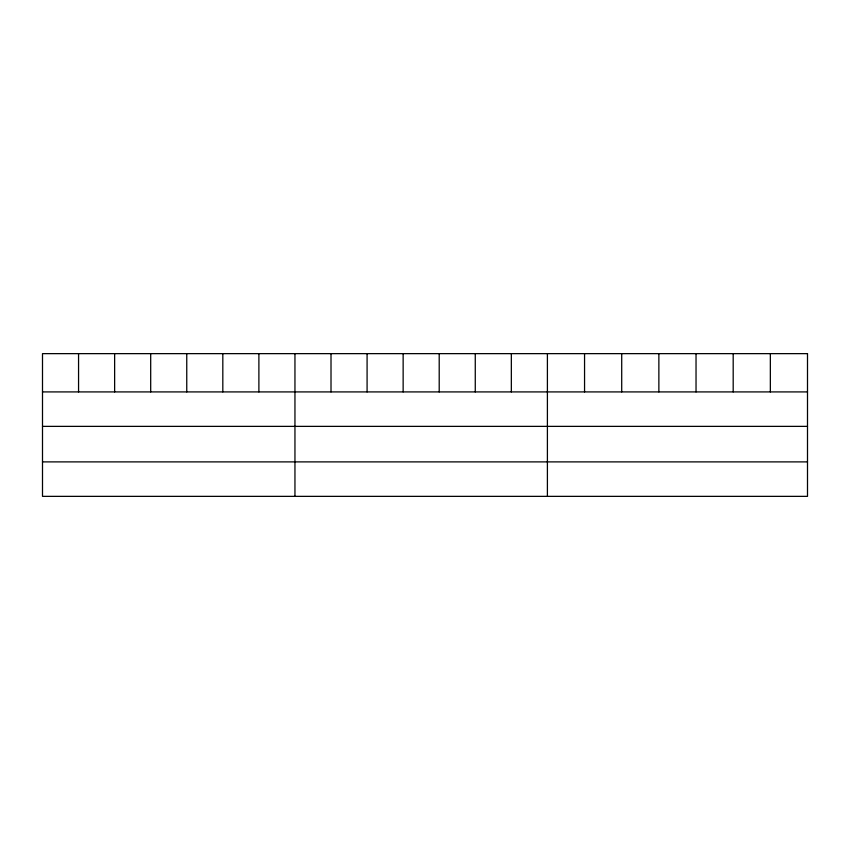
<?xml version="1.0" encoding="UTF-8"?>
<svg xmlns="http://www.w3.org/2000/svg" width="850" height="850" viewBox="0 0 850 850"><rect width="100%" height="100%" fill="white"/><g stroke="black" fill="none" stroke-linecap="round" stroke-linejoin="round"><path stroke-width="1.27" d="M42.5 391.914L807.5 391.914M42.5 426.371L807.5 426.371M42.5 461.89L807.5 461.89M770.344 353.642L770.344 391.914M733.189 353.642L733.189 391.914M696.033 353.642L696.033 391.914M658.867 353.642L658.867 391.914M621.711 353.642L621.711 391.914M584.556 353.642L584.556 391.914M547.4 353.642L547.4 496.358M511.339 353.642L511.339 391.914M475.267 353.642L475.267 391.914M439.206 353.642L439.206 391.914M403.144 353.642L403.144 391.914M367.083 353.642L367.083 391.914M331.011 353.642L331.011 391.914M294.95 353.642L294.95 496.358M258.889 353.642L258.889 391.914M222.817 353.642L222.817 391.914M186.756 353.642L186.756 391.914M150.694 353.642L150.694 391.914M114.633 353.642L114.633 391.914M78.561 353.642L78.561 391.914M807.5 353.642L42.5 353.642L42.5 496.358L807.5 496.358L807.5 353.642"/></g></svg>
